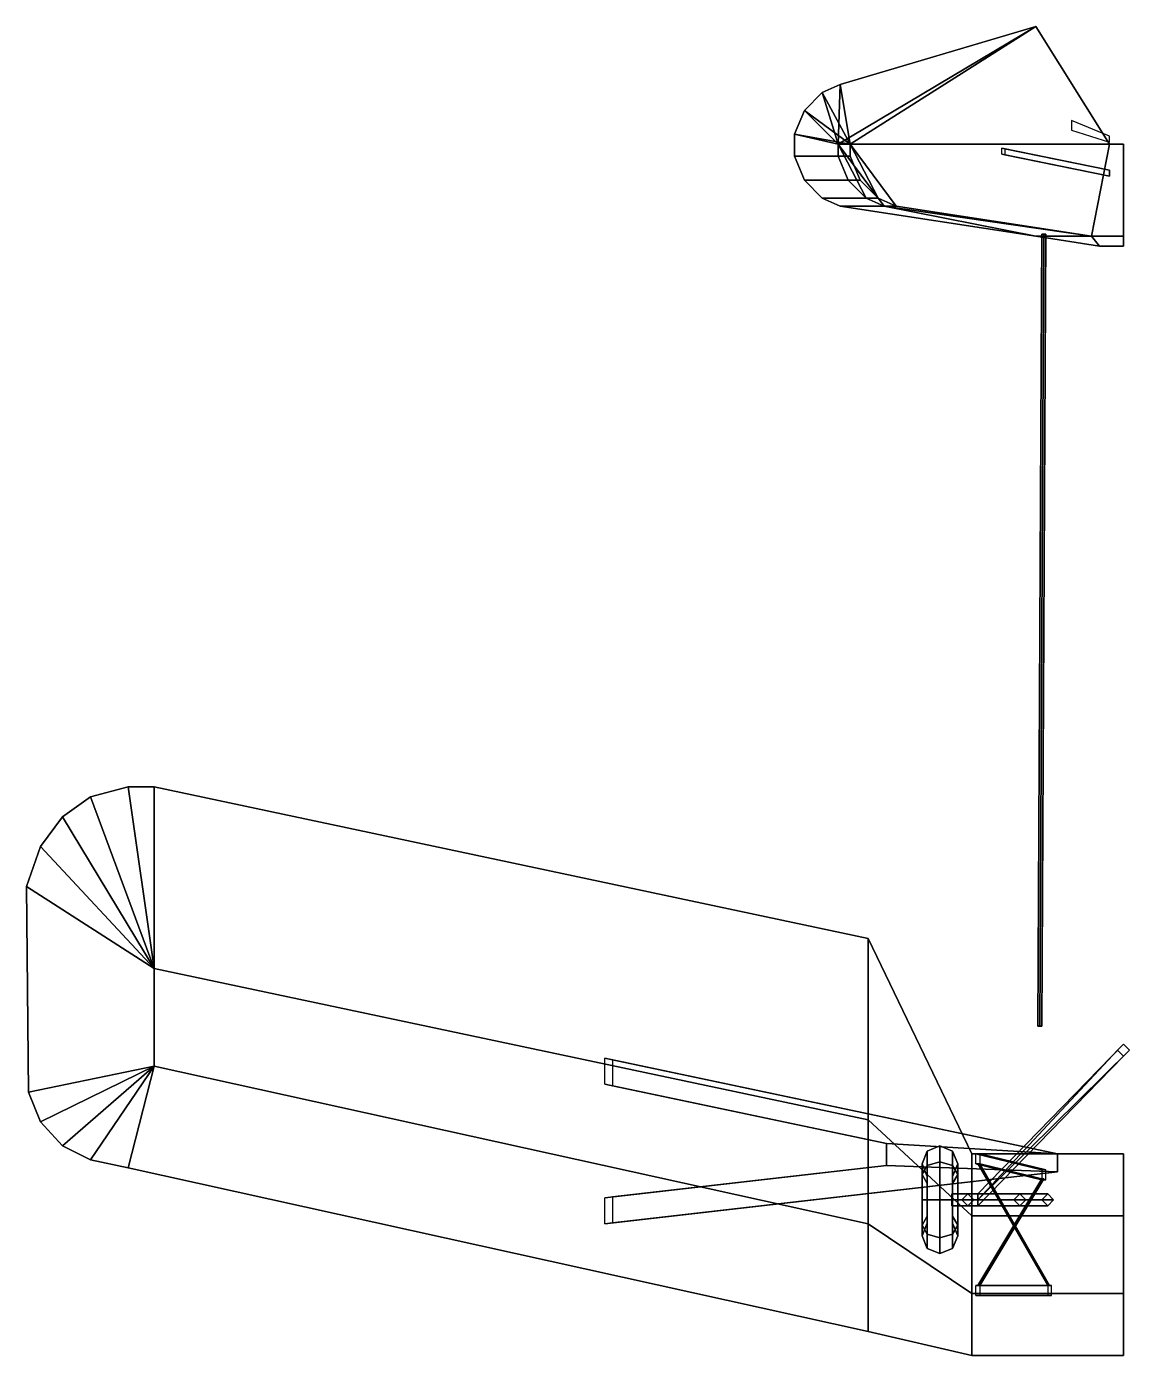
# Model space of a CAD drawing. Extents: x -5.5 to 0.03, y -2.89 to 3.77.
import ezdxf

# ---------------------------------------------------------------- set-up
doc = ezdxf.new("R2010")
doc.units = 0
doc.layers.add('WING1', color=5, linetype='CONTINUOUS')

msp = doc.modelspace()

# ---------------------------------------------------------------- linework, layer by layer
at = {"layer": 'WING1'}
for points in [[(-1.43, 3.18, 0.79), (-0.44, 3.77, 0.74), (-1.42, 3.48, 0.74), (-1.43, 3.18, 0.79)], [(-0.07, 3.18, 0.79), (-0.44, 3.77, 0.74), (-1.43, 3.18, 0.79), (-0.07, 3.18, 0.79)], [(-0.44, 3.77, 0.74), (-1.37, 3.18, 0.69), (-1.42, 3.48, 0.74)], [(-0.07, 3.18, 0.69), (-1.37, 3.18, 0.69), (-0.44, 3.77, 0.74)], [(-0.07, 3.18, 0.74), (-0.44, 3.77, 0.74), (-0.07, 3.18, 0.79), (-0.07, 3.18, 0.74)], [(-0.07, 3.18, 0.74), (-0.07, 3.18, 0.69), (-0.44, 3.77, 0.74)], [(-1.43, 3.18, 0.79), (-1.43, 3.18, 0.79), (-1.42, 3.48, 0.74), (-1.51, 3.44, 0.74)], [(-1.42, 3.48, 0.74), (-1.37, 3.18, 0.69), (-1.51, 3.44, 0.74)], [(-1.43, 3.18, 0.79), (-1.43, 3.18, 0.79), (-1.51, 3.44, 0.74), (-1.6, 3.35, 0.74)], [(-1.51, 3.44, 0.74), (-1.37, 3.18, 0.69), (-1.6, 3.35, 0.74)], [(-1.43, 3.18, 0.79), (-1.43, 3.18, 0.79), (-1.6, 3.35, 0.74), (-1.65, 3.23, 0.74)], [(-1.6, 3.35, 0.74), (-1.37, 3.18, 0.69), (-1.65, 3.23, 0.74)], [(-0.07, 3.22, 0.9), (-0.26, 3.3, 0.77), (-0.26, 3.25, 0.77), (-0.07, 3.19, 0.9)], [(-1.43, 3.12, 0.79), (-1.43, 3.18, 0.79), (-1.65, 3.23, 0.74), (-1.65, 3.12, 0.74)], [(-1.65, 3.12, 0.74), (-1.65, 3.23, 0.74), (-1.37, 3.18, 0.69), (-1.37, 3.12, 0.69)], [(-0.16, 2.72, 0.79), (-0.07, 3.18, 0.79), (-1.43, 3.18, 0.79), (-1.2, 2.87, 0.79)], [(-1.29, 2.91, 0.79), (-1.43, 3.18, 0.79), (-1.43, 3.12, 0.79), (-1.38, 3, 0.79)], [(-1.2, 2.87, 0.79), (-1.43, 3.18, 0.79), (-1.43, 3.18, 0.79), (-1.29, 2.91, 0.79)], [(-1.32, 3, 0.69), (-1.37, 3.12, 0.69), (-1.37, 3.18, 0.69), (-1.23, 2.91, 0.69)], [(-1.23, 2.91, 0.69), (-1.37, 3.18, 0.69), (-1.37, 3.18, 0.69), (-1.14, 2.87, 0.69)], [(-1.14, 2.87, 0.69), (-1.37, 3.18, 0.69), (-0.07, 3.18, 0.69), (-0.16, 2.72, 0.69)], [(-0.07, 3.05, 0.32), (-0.61, 3.16, 0.69), (-0.5954, 3.157, 0.69), (-0.07, 3.05, 0.33)], [(-0.07, 3.02, 0.32), (-0.61, 3.13, 0.69), (-0.61, 3.16, 0.69), (-0.07, 3.05, 0.32)], [(-0.07, 3.05, 0.33), (-0.5954, 3.157, 0.69), (-0.5954, 3.127, 0.69), (-0.07, 3.02, 0.33)], [(0, 2.72, 0.79), (0, 3.18, 0.79), (-0.07, 3.18, 0.79), (-0.16, 2.72, 0.79)], [(0, 3.18, 0.69), (0, 2.72, 0.69), (-0.16, 2.72, 0.69), (-0.07, 3.18, 0.69)], [(0, 3.18, 0.79), (0, 3.18, 0.74), (-0.07, 3.18, 0.74), (-0.07, 3.18, 0.79)], [(0, 3.18, 0.74), (0, 3.18, 0.69), (-0.07, 3.18, 0.69), (-0.07, 3.18, 0.74)], [(-1.38, 3, 0.79), (-1.43, 3.12, 0.79), (-1.65, 3.12, 0.74), (-1.6, 3, 0.74)], [(-1.6, 3, 0.74), (-1.65, 3.12, 0.74), (-1.37, 3.12, 0.69), (-1.32, 3, 0.69)], [(-0.07, 3.02, 0.33), (-0.5954, 3.127, 0.69), (-0.61, 3.13, 0.69), (-0.07, 3.02, 0.32)], [(-1.29, 2.91, 0.79), (-1.38, 3, 0.79), (-1.6, 3, 0.74), (-1.51, 2.91, 0.74)], [(-1.51, 2.91, 0.74), (-1.6, 3, 0.74), (-1.32, 3, 0.69), (-1.23, 2.91, 0.69)], [(-1.2, 2.87, 0.79), (-1.29, 2.91, 0.79), (-1.51, 2.91, 0.74), (-1.42, 2.87, 0.74)], [(-1.42, 2.87, 0.74), (-1.51, 2.91, 0.74), (-1.23, 2.91, 0.69), (-1.14, 2.87, 0.69)], [(-0.44, 2.72, 0.74), (-1.2, 2.87, 0.79), (-1.2, 2.87, 0.79), (-1.42, 2.87, 0.74)], [(-0.44, 2.72, 0.74), (-1.42, 2.87, 0.74), (-1.14, 2.87, 0.69), (-0.16, 2.72, 0.69)], [(-0.12, 2.67, 0.74), (-0.16, 2.72, 0.79), (-1.2, 2.87, 0.79), (-0.44, 2.72, 0.74)], [(-0.12, 2.67, 0.74), (-0.44, 2.72, 0.74), (-0.16, 2.72, 0.69)], [(-0.4, 2.73, 0.75), (-0.41, 2.73, 0.74), (-0.43, -1.24, -0.22), (-0.42, -1.24, -0.21)], [(-0.41, 2.73, 0.74), (-0.4, 2.73, 0.73), (-0.42, -1.24, -0.23), (-0.43, -1.24, -0.22)], [(-0.39, 2.73, 0.74), (-0.4, 2.73, 0.75), (-0.42, -1.24, -0.21), (-0.41, -1.24, -0.22)], [(-0.4, 2.73, 0.73), (-0.39, 2.73, 0.74), (-0.41, -1.24, -0.22), (-0.42, -1.24, -0.23)], [(0, 2.67, 0.74), (0, 2.72, 0.79), (-0.16, 2.72, 0.79), (-0.12, 2.67, 0.74)], [(0, 2.67, 0.74), (-0.12, 2.67, 0.74), (-0.16, 2.72, 0.69), (0, 2.72, 0.69)], [(-4.86, -0.95, 1.15), (-4.86, -0.95, 1.15), (-4.99, -0.04, 0.96), (-5.18, -0.09, 0.96)], [(-5.18, -0.09, 0.96), (-4.99, -0.04, 0.96), (-4.86, -0.95, 0.9)], [(-4.86, -0.95, 1.15), (-4.86, -0.95, 1.15), (-4.86, -0.04, 0.96), (-4.99, -0.04, 0.96)], [(-4.99, -0.04, 0.96), (-4.86, -0.04, 0.96), (-4.86, -0.95, 0.9)], [(-4.86, -0.04, 0.96), (-1.28, -0.8, 0.96), (-1.28, -1.71, 0.9), (-4.86, -0.95, 0.9)], [(-4.86, -0.95, 1.15), (-1.28, -1.71, 1.15), (-1.28, -0.8, 0.96), (-4.86, -0.04, 0.96)], [(-5.32, -0.19, 0.96), (-5.18, -0.09, 0.96), (-4.86, -0.95, 0.9)], [(-4.86, -0.95, 1.15), (-4.86, -0.95, 1.15), (-5.18, -0.09, 0.96), (-5.32, -0.19, 0.96)], [(-4.86, -0.95, 1.15), (-4.86, -0.95, 1.15), (-5.32, -0.19, 0.96), (-5.43, -0.34, 0.96)], [(-5.43, -0.34, 0.96), (-5.32, -0.19, 0.96), (-4.86, -0.95, 0.9)], [(-5.5, -0.54, 0.96), (-5.43, -0.34, 0.96), (-4.86, -0.95, 0.9)], [(-4.86, -0.95, 1.15), (-4.86, -0.95, 1.15), (-5.43, -0.34, 0.96), (-5.5, -0.54, 0.96)], [(-4.86, -1.44, 1.15), (-4.86, -0.95, 1.15), (-5.5, -0.54, 0.96), (-5.49, -1.57, 0.96)], [(-5.49, -1.57, 0.96), (-5.5, -0.54, 0.96), (-4.86, -0.95, 0.9), (-4.86, -1.44, 0.9)], [(-0.76, -2.19, 1.14), (-0.76, -1.88, 1.02), (-1.28, -0.8, 0.96), (-1.28, -1.71, 1.15)], [(-1.28, -1.71, 0.9), (-1.28, -0.8, 0.96), (-0.76, -1.88, 1.02), (-0.76, -2.19, 0.98)], [(-1.28, -2.23, 1.15), (-1.28, -1.71, 1.15), (-4.86, -0.95, 1.15), (-4.86, -1.44, 1.15)], [(-4.86, -1.44, 0.9), (-4.86, -0.95, 0.9), (-1.28, -1.71, 0.9), (-1.28, -2.23, 0.9)], [(-0.03, -1.36, -0.42), (0, -1.33, -0.42), (-0.73, -2.08, -1.01), (-0.73, -2.11, -0.98)], [(0, -1.33, -0.42), (0.03, -1.36, -0.42), (-0.73, -2.11, -1.04), (-0.73, -2.08, -1.01)], [(0, -1.39, -0.42), (-0.03, -1.36, -0.42), (-0.73, -2.11, -0.98), (-0.73, -2.14, -1.01)], [(0.03, -1.36, -0.42), (0, -1.39, -0.42), (-0.73, -2.14, -1.01), (-0.73, -2.11, -1.04)], [(-4.86, -1.44, 1.15), (-4.86, -1.44, 1.15), (-5.49, -1.57, 0.96), (-5.43, -1.72, 0.96)], [(-5.43, -1.72, 0.96), (-5.49, -1.57, 0.96), (-4.86, -1.44, 0.9)], [(-5.32, -1.84, 0.96), (-5.43, -1.72, 0.96), (-4.86, -1.44, 0.9)], [(-4.86, -1.44, 1.15), (-4.86, -1.44, 1.15), (-5.43, -1.72, 0.96), (-5.32, -1.84, 0.96)], [(-4.86, -1.44, 1.15), (-4.86, -1.44, 1.15), (-5.32, -1.84, 0.96), (-5.18, -1.91, 0.96)], [(-5.18, -1.91, 0.96), (-5.32, -1.84, 0.96), (-4.86, -1.44, 0.9)], [(-4.86, -1.44, 1.15), (-4.86, -1.44, 1.15), (-5.18, -1.91, 0.96), (-4.99, -1.95, 0.96)], [(-4.99, -1.95, 0.96), (-5.18, -1.91, 0.96), (-4.86, -1.44, 0.9)], [(-1.28, -2.77, 0.96), (-4.99, -1.95, 0.96), (-4.86, -1.44, 0.9), (-1.28, -2.23, 0.9)], [(-1.28, -2.23, 1.15), (-4.86, -1.44, 1.15), (-4.99, -1.95, 0.96), (-1.28, -2.77, 0.96)], [(-2.6, -1.53, 0.9), (-2.6, -1.4, 0.9), (-0.33, -1.88, -0.29), (-1.1884, -1.8285, 0.16)], [(-2.6, -1.4, 0.9), (-2.5618, -1.4081, 0.9), (-0.33, -1.88, -0.27), (-0.33, -1.88, -0.29)], [(-2.5618, -1.4081, 0.9), (-2.5618, -1.5381, 0.9), (-1.1884, -1.8285, 0.18), (-0.33, -1.88, -0.27)], [(-2.5618, -1.5381, 0.9), (-2.6, -1.53, 0.9), (-1.1884, -1.8285, 0.16), (-1.1884, -1.8285, 0.18)], [(-0.76, -2.58, 1.14), (-0.76, -2.19, 1.14), (-1.28, -1.71, 1.15), (-1.28, -2.23, 1.15)], [(-1.28, -2.23, 0.9), (-1.28, -1.71, 0.9), (-0.76, -2.19, 0.98), (-0.76, -2.58, 0.98)], [(-1.1884, -1.9383, 0.16), (-1.1884, -1.8285, 0.16), (-0.33, -1.88, -0.29), (-0.33, -1.97, -0.29)], [(-1.1884, -1.8285, 0.18), (-1.1884, -1.8285, 0.16), (-1.1884, -1.9383, 0.16), (-1.1884, -1.9383, 0.18)], [(-0.33, -1.88, -0.27), (-1.1884, -1.8285, 0.18), (-1.1884, -1.9383, 0.18), (-0.33, -1.97, -0.27)], [(-0.92, -1.9191, -1.2009), (-0.9836, -1.9377, -1.1823), (-0.9836, -1.8664, -1.01), (-0.92, -1.84, -1.01)], [(-0.92, -1.84, -1.01), (-0.9836, -1.8664, -1.01), (-0.9836, -1.9377, -0.8377), (-0.92, -1.9191, -0.8191)], [(-0.8564, -1.9377, -1.1823), (-0.92, -1.9191, -1.2009), (-0.92, -1.84, -1.01), (-0.8564, -1.8664, -1.01)], [(-0.8564, -1.8664, -1.01), (-0.92, -1.84, -1.01), (-0.92, -1.9191, -0.8191), (-0.8564, -1.9377, -0.8377)], [(-1.01, -1.93, -1.01), (-0.9836, -1.8664, -1.01), (-0.9836, -1.9377, -1.1823), (-1.01, -1.9827, -1.1373)], [(-1.01, -1.9827, -0.8827), (-0.9836, -1.9377, -0.8377), (-0.9836, -1.8664, -1.01), (-1.01, -1.93, -1.01)], [(-0.9836, -1.9936, -1.01), (-1.01, -1.93, -1.01), (-1.01, -1.9827, -1.1373), (-0.9836, -2.0277, -1.0923)], [(-0.9836, -2.0277, -0.9277), (-1.01, -1.9827, -0.8827), (-1.01, -1.93, -1.01), (-0.9836, -1.9936, -1.01)], [(-0.92, -2.11, -1.28), (-0.9836, -2.11, -1.2536), (-0.9836, -1.9377, -1.1823), (-0.92, -1.9191, -1.2009)], [(-0.92, -1.9191, -0.8191), (-0.9836, -1.9377, -0.8377), (-0.9836, -2.11, -0.7664), (-0.92, -2.11, -0.74)], [(-0.8564, -2.11, -1.2536), (-0.92, -2.11, -1.28), (-0.92, -1.9191, -1.2009), (-0.8564, -1.9377, -1.1823)], [(-0.8564, -1.9377, -0.8377), (-0.92, -1.9191, -0.8191), (-0.92, -2.11, -0.74), (-0.8564, -2.11, -0.7664)], [(-0.83, -1.9827, -1.1373), (-0.8564, -1.9377, -1.1823), (-0.8564, -1.8664, -1.01), (-0.83, -1.93, -1.01)], [(-0.83, -1.93, -1.01), (-0.8564, -1.8664, -1.01), (-0.8564, -1.9377, -0.8377), (-0.83, -1.9827, -0.8827)], [(-0.8564, -2.0277, -1.0923), (-0.83, -1.9827, -1.1373), (-0.83, -1.93, -1.01), (-0.8564, -1.9936, -1.01)], [(-0.8564, -1.9936, -1.01), (-0.83, -1.93, -1.01), (-0.83, -1.9827, -0.8827), (-0.8564, -2.0277, -0.9277)], [(0, -1.88, 1.02), (0, -2.19, 0.98), (-0.76, -2.19, 0.98), (-0.76, -1.88, 1.02)], [(0, -2.19, 1.14), (0, -1.88, 1.02), (-0.76, -1.88, 1.02), (-0.76, -2.19, 1.14)], [(-0.41, -1.96, 0.36), (-0.41, -2.01, 0.36), (-0.74, -1.93, 1.02), (-0.74, -1.88, 1.02)], [(-0.39, -1.96, 0.36), (-0.41, -1.96, 0.36), (-0.74, -1.88, 1.02), (-0.72, -1.88, 1.02)], [(-0.41, -2.01, 0.36), (-0.39, -2.01, 0.36), (-0.72, -1.93, 1.02), (-0.74, -1.93, 1.02)], [(-0.725, -1.93, 1.015), (-0.73, -1.93, 1.01), (-0.38, -2.54, 0.37), (-0.375, -2.54, 0.375)], [(-0.73, -1.93, 1.01), (-0.725, -1.93, 1.005), (-0.375, -2.54, 0.365), (-0.38, -2.54, 0.37)], [(-0.72, -1.93, 1.01), (-0.725, -1.93, 1.015), (-0.375, -2.54, 0.375), (-0.37, -2.54, 0.37)], [(-0.725, -1.93, 1.005), (-0.72, -1.93, 1.01), (-0.37, -2.54, 0.37), (-0.375, -2.54, 0.365)], [(-0.39, -2.01, 0.36), (-0.39, -1.96, 0.36), (-0.72, -1.88, 1.02), (-0.72, -1.93, 1.02)], [(-2.6, -2.23, 0.9), (-2.6, -2.1, 0.9), (-1.1884, -1.9383, 0.16), (-0.33, -1.97, -0.29)], [(-2.6, -2.1, 0.9), (-2.5618, -2.0956, 0.9), (-1.1884, -1.9383, 0.18), (-1.1884, -1.9383, 0.16)], [(-2.5618, -2.2256, 0.9), (-2.6, -2.23, 0.9), (-0.33, -1.97, -0.29), (-0.33, -1.97, -0.27)], [(-2.5618, -2.0956, 0.9), (-2.5618, -2.2256, 0.9), (-0.33, -1.97, -0.27), (-1.1884, -1.9383, 0.18)], [(-1.01, -1.9827, -1.1373), (-0.9836, -1.9377, -1.1823), (-0.9836, -2.11, -1.2536), (-1.01, -2.11, -1.19)], [(-1.01, -2.11, -0.83), (-0.9836, -2.11, -0.7664), (-0.9836, -1.9377, -0.8377), (-1.01, -1.9827, -0.8827)], [(-0.9836, -2.0277, -1.0923), (-1.01, -1.9827, -1.1373), (-1.01, -2.11, -1.19), (-0.9836, -2.11, -1.1264)], [(-0.9836, -2.11, -0.8936), (-1.01, -2.11, -0.83), (-1.01, -1.9827, -0.8827), (-0.9836, -2.0277, -0.9277)], [(-0.9836, -1.9936, -1.01), (-0.9836, -2.0277, -1.0923), (-0.9836, -2.11, -1.1264), (-0.9836, -2.1923, -1.0923)], [(-0.9836, -2.0277, -0.9277), (-0.9836, -1.9936, -1.01), (-0.9836, -2.1923, -1.0923), (-0.9836, -2.2264, -1.01)], [(-0.83, -2.11, -1.19), (-0.8564, -2.11, -1.2536), (-0.8564, -1.9377, -1.1823), (-0.83, -1.9827, -1.1373)], [(-0.83, -1.9827, -0.8827), (-0.8564, -1.9377, -0.8377), (-0.8564, -2.11, -0.7664), (-0.83, -2.11, -0.83)], [(-0.8564, -2.11, -1.1264), (-0.83, -2.11, -1.19), (-0.83, -1.9827, -1.1373), (-0.8564, -2.0277, -1.0923)], [(-0.8564, -2.0277, -0.9277), (-0.83, -1.9827, -0.8827), (-0.83, -2.11, -0.83), (-0.8564, -2.11, -0.8936)], [(-0.8564, -1.9936, -1.01), (-0.8564, -2.0277, -0.9277), (-0.8564, -2.11, -0.8936), (-0.8564, -2.1923, -0.9277)], [(-0.8564, -2.0277, -1.0923), (-0.8564, -1.9936, -1.01), (-0.8564, -2.1923, -0.9277), (-0.8564, -2.2264, -1.01)], [(-0.9836, -2.11, -0.8936), (-0.9836, -2.0277, -0.9277), (-0.9836, -2.2264, -1.01), (-0.9836, -2.1923, -0.9277)], [(-0.8564, -2.11, -1.1264), (-0.8564, -2.0277, -1.0923), (-0.8564, -2.2264, -1.01), (-0.8564, -2.1923, -1.0923)], [(-0.405, -2.005, 0.375), (-0.41, -2.005, 0.37), (-0.73, -2.54, 1.01), (-0.725, -2.54, 1.015)], [(-0.41, -2.005, 0.37), (-0.405, -2.005, 0.365), (-0.725, -2.54, 1.005), (-0.73, -2.54, 1.01)], [(-0.4, -2.005, 0.37), (-0.405, -2.005, 0.375), (-0.725, -2.54, 1.015), (-0.72, -2.54, 1.01)], [(-0.405, -2.005, 0.365), (-0.4, -2.005, 0.37), (-0.72, -2.54, 1.01), (-0.725, -2.54, 1.005)], [(-1.01, -2.11, -1.19), (-0.9836, -2.11, -1.2536), (-0.9836, -2.2823, -1.1823), (-1.01, -2.2373, -1.1373)], [(-0.9836, -2.11, -1.1264), (-1.01, -2.11, -1.19), (-1.01, -2.2373, -1.1373), (-0.9836, -2.1923, -1.0923)], [(-1.01, -2.2373, -0.8827), (-0.9836, -2.2823, -0.8377), (-0.9836, -2.11, -0.7664), (-1.01, -2.11, -0.83)], [(-0.9836, -2.1923, -0.9277), (-1.01, -2.2373, -0.8827), (-1.01, -2.11, -0.83), (-0.9836, -2.11, -0.8936)], [(-0.92, -2.3009, -1.2009), (-0.9836, -2.2823, -1.1823), (-0.9836, -2.11, -1.2536), (-0.92, -2.11, -1.28)], [(-0.92, -2.11, -0.74), (-0.9836, -2.11, -0.7664), (-0.9836, -2.2823, -0.8377), (-0.92, -2.3009, -0.8191)], [(-0.8564, -2.2823, -1.1823), (-0.92, -2.3009, -1.2009), (-0.92, -2.11, -1.28), (-0.8564, -2.11, -1.2536)], [(-0.8564, -2.11, -0.7664), (-0.92, -2.11, -0.74), (-0.92, -2.3009, -0.8191), (-0.8564, -2.2823, -0.8377)], [(-0.73, -2.11, -0.98), (-0.73, -2.08, -1.01), (-0.86, -2.08, -1.01), (-0.86, -2.11, -0.98)], [(-0.73, -2.08, -1.01), (-0.73, -2.11, -1.04), (-0.86, -2.11, -1.04), (-0.86, -2.08, -1.01)], [(-0.73, -2.14, -1.01), (-0.73, -2.11, -0.98), (-0.86, -2.11, -0.98), (-0.86, -2.14, -1.01)], [(-0.73, -2.11, -1.04), (-0.73, -2.14, -1.01), (-0.86, -2.14, -1.01), (-0.86, -2.11, -1.04)], [(-0.8564, -2.1923, -1.0923), (-0.83, -2.2373, -1.1373), (-0.83, -2.11, -1.19), (-0.8564, -2.11, -1.1264)], [(-0.83, -2.2373, -1.1373), (-0.8564, -2.2823, -1.1823), (-0.8564, -2.11, -1.2536), (-0.83, -2.11, -1.19)], [(-0.8564, -2.11, -0.8936), (-0.83, -2.11, -0.83), (-0.83, -2.2373, -0.8827), (-0.8564, -2.1923, -0.9277)], [(-0.83, -2.11, -0.83), (-0.8564, -2.11, -0.7664), (-0.8564, -2.2823, -0.8377), (-0.83, -2.2373, -0.8827)], [(-0.55, -2.11, -0.06), (-0.52, -2.08, -0.06), (-0.78, -2.08, -1.01), (-0.81, -2.11, -0.98)], [(-0.52, -2.14, -0.06), (-0.55, -2.11, -0.06), (-0.81, -2.11, -0.98), (-0.78, -2.14, -1.01)], [(-0.52, -2.08, -0.06), (-0.49, -2.11, -0.06), (-0.75, -2.11, -0.98), (-0.78, -2.08, -1.01)], [(-0.49, -2.11, -0.06), (-0.52, -2.14, -0.06), (-0.78, -2.14, -1.01), (-0.75, -2.11, -0.98)], [(-0.41, -2.11, 0.22), (-0.38, -2.08, 0.22), (-0.52, -2.08, -0.06), (-0.55, -2.11, -0.06)], [(-0.38, -2.14, 0.22), (-0.41, -2.11, 0.22), (-0.55, -2.11, -0.06), (-0.52, -2.14, -0.06)], [(-0.38, -2.08, 0.22), (-0.35, -2.11, 0.22), (-0.49, -2.11, -0.06), (-0.52, -2.08, -0.06)], [(-0.35, -2.11, 0.22), (-0.38, -2.14, 0.22), (-0.52, -2.14, -0.06), (-0.49, -2.11, -0.06)], [(-0.9836, -2.1923, -1.0923), (-1.01, -2.2373, -1.1373), (-1.01, -2.29, -1.01), (-0.9836, -2.2264, -1.01)], [(-0.9836, -2.2264, -1.01), (-1.01, -2.29, -1.01), (-1.01, -2.2373, -0.8827), (-0.9836, -2.1923, -0.9277)], [(-0.8564, -2.2264, -1.01), (-0.83, -2.29, -1.01), (-0.83, -2.2373, -1.1373), (-0.8564, -2.1923, -1.0923)], [(-0.8564, -2.1923, -0.9277), (-0.83, -2.2373, -0.8827), (-0.83, -2.29, -1.01), (-0.8564, -2.2264, -1.01)], [(0, -2.58, 1.14), (0, -2.19, 1.14), (-0.76, -2.19, 1.14), (-0.76, -2.58, 1.14)], [(0, -2.19, 0.98), (0, -2.58, 0.98), (-0.76, -2.58, 0.98), (-0.76, -2.19, 0.98)], [(-0.76, -2.89, 1.02), (-0.76, -2.58, 1.14), (-1.28, -2.23, 1.15), (-1.28, -2.77, 0.96)], [(-1.28, -2.77, 0.96), (-1.28, -2.23, 0.9), (-0.76, -2.58, 0.98), (-0.76, -2.89, 1.02)], [(-1.01, -2.2373, -1.1373), (-0.9836, -2.2823, -1.1823), (-0.9836, -2.3536, -1.01), (-1.01, -2.29, -1.01)], [(-1.01, -2.29, -1.01), (-0.9836, -2.3536, -1.01), (-0.9836, -2.2823, -0.8377), (-1.01, -2.2373, -0.8827)], [(-0.83, -2.29, -1.01), (-0.8564, -2.3536, -1.01), (-0.8564, -2.2823, -1.1823), (-0.83, -2.2373, -1.1373)], [(-0.83, -2.2373, -0.8827), (-0.8564, -2.2823, -0.8377), (-0.8564, -2.3536, -1.01), (-0.83, -2.29, -1.01)], [(-0.92, -2.38, -1.01), (-0.9836, -2.3536, -1.01), (-0.9836, -2.2823, -1.1823), (-0.92, -2.3009, -1.2009)], [(-0.92, -2.3009, -0.8191), (-0.9836, -2.2823, -0.8377), (-0.9836, -2.3536, -1.01), (-0.92, -2.38, -1.01)], [(-0.8564, -2.3536, -1.01), (-0.92, -2.38, -1.01), (-0.92, -2.3009, -1.2009), (-0.8564, -2.2823, -1.1823)], [(-0.8564, -2.2823, -0.8377), (-0.92, -2.3009, -0.8191), (-0.92, -2.38, -1.01), (-0.8564, -2.3536, -1.01)], [(0, -2.89, 1.02), (0, -2.58, 1.14), (-0.76, -2.58, 1.14), (-0.76, -2.89, 1.02)], [(0, -2.58, 0.98), (0, -2.89, 1.02), (-0.76, -2.89, 1.02), (-0.76, -2.58, 0.98)], [(-0.36, -2.54, 0.36), (-0.38, -2.54, 0.36), (-0.74, -2.54, 1.02), (-0.72, -2.54, 1.02)], [(-0.38, -2.54, 0.36), (-0.38, -2.59, 0.36), (-0.74, -2.59, 1.02), (-0.74, -2.54, 1.02)], [(-0.38, -2.59, 0.36), (-0.36, -2.59, 0.36), (-0.72, -2.59, 1.02), (-0.74, -2.59, 1.02)], [(-0.36, -2.59, 0.36), (-0.36, -2.54, 0.36), (-0.72, -2.54, 1.02), (-0.72, -2.59, 1.02)]]:
    msp.add_3dface(points, dxfattribs=at)

doc.saveas('drawing.dxf')
